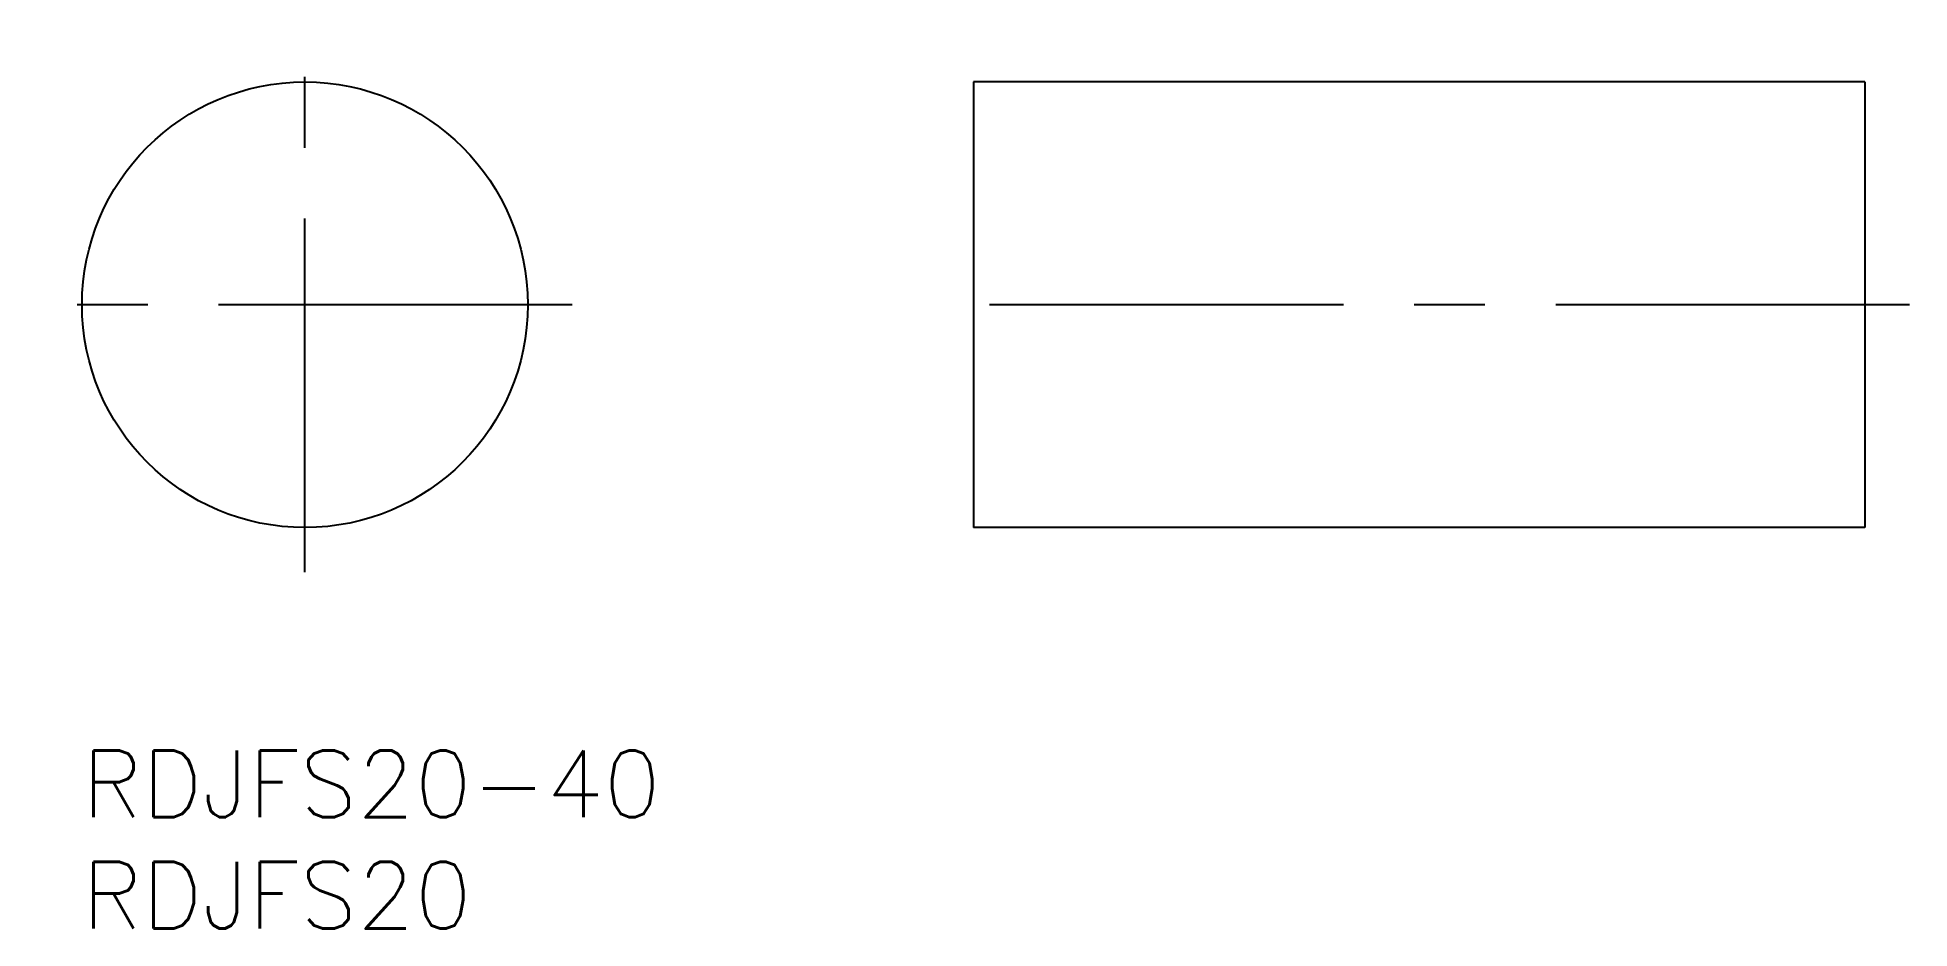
# Model space of a CAD drawing. Extents: x -2 to 82, y -8 to 32.
import ezdxf

# ---------------------------------------------------------------- set-up
doc = ezdxf.new("R2010")
doc.units = 0
doc.header["$LTSCALE"] = 0.5
doc.linetypes.add('CENTER', pattern=[50.8, 31.75, -6.35, 6.35, -6.35])
for name, color, linetype in [('MSM_CENTER', 1, 'CENTER'), ('MSM_CONTINUOUS', 7, 'CONTINUOUS'), ('MSM_PART_NUMBER', 7, 'CONTINUOUS')]:
    doc.layers.add(name, color=color, linetype=linetype)
doc.styles.get("Standard").update_dxf_attribs({"font": 'txt.shx', "height": 3, "bigfont": 'bigfont.shx'})

# ---------------------------------------------------------------- blocks, each defined once
blk = doc.blocks.new('*U5')
at = {"layer": 'MSM_PART_NUMBER'}
blk.add_text('RDJFS20-40', height=3, dxfattribs=at).set_placement((0, -3))
blk = doc.blocks.new('*U6')
at = {"layer": 'MSM_PART_NUMBER'}
blk.add_text('RDJFS20', height=3, dxfattribs=at).set_placement((0, -8))

msp = doc.modelspace()

# ---------------------------------------------------------------- linework, layer by layer
at = {"layer": 'MSM_CENTER'}
for p, q in [((10, 8), (10, 32)), ((22, 20), (-2, 20)), ((82, 20), (38, 20))]:
    msp.add_line(p, q, dxfattribs=at)
at = {"layer": 'MSM_CONTINUOUS'}
for p, q in [((80, 30), (40, 30)), ((40, 30), (40, 10)), ((80, 30), (80, 10)), ((80, 10), (40, 10))]:
    msp.add_line(p, q, dxfattribs=at)
msp.add_circle((10, 20), 10, dxfattribs=at)

# ---------------------------------------------------------------- block references
for name in ['*U5', '*U6']:
    msp.add_blockref(name, (0, 0), dxfattribs=at)

doc.saveas('drawing.dxf')
